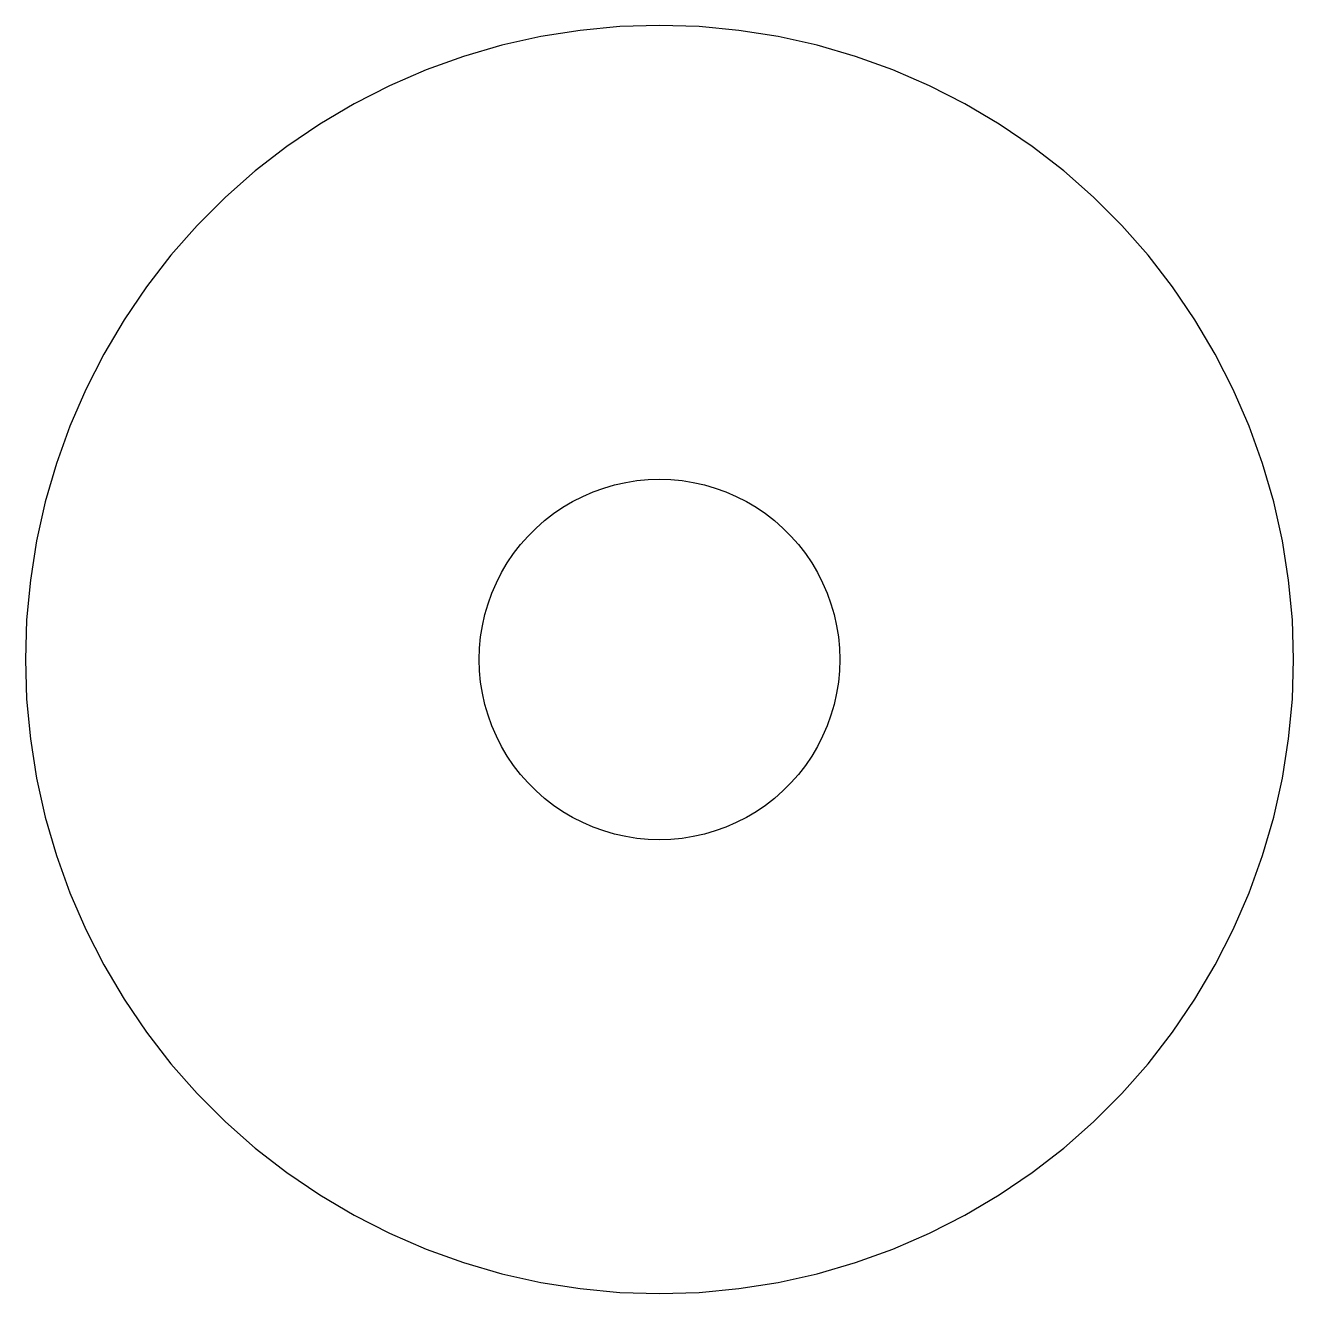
# Model space of a CAD drawing. Header units: metres. Extents: x -34.3 to 34.3, y -34.3 to 34.3.
import ezdxf

# ---------------------------------------------------------------- set-up
doc = ezdxf.new("R2010")
doc.units = ezdxf.units.M

msp = doc.modelspace()

# ---------------------------------------------------------------- linework, layer by layer
for p, q in [((0, 34.29), (-2.15308, 34.2223)), ((2.15308, 34.2223), (0, 34.29)), ((-6.42529, 33.6826), (-8.52757, 33.2127)), ((-4.29767, 34.0196), (-6.42529, 33.6826)), ((-2.15308, 34.2223), (-4.29767, 34.0196)), ((4.29767, 34.0196), (2.15308, 34.2223)), ((6.42529, 33.6826), (4.29767, 34.0196)), ((8.52757, 33.2127), (6.42529, 33.6826)), ((-8.52757, 33.2127), (-10.5962, 32.6117)), ((10.5962, 32.6117), (8.52757, 33.2127)), ((-10.5962, 32.6117), (-12.623, 31.882)), ((12.623, 31.882), (10.5962, 32.6117)), ((-12.623, 31.882), (-14.6, 31.0265)), ((14.6, 31.0265), (12.623, 31.882)), ((-14.6, 31.0265), (-16.5193, 30.0486)), ((16.5193, 30.0486), (14.6, 31.0265)), ((-16.5193, 30.0486), (-18.3735, 28.952)), ((18.3735, 28.952), (16.5193, 30.0486)), ((-18.3735, 28.952), (-20.1552, 27.7412)), ((20.1552, 27.7412), (18.3735, 28.952)), ((-20.1552, 27.7412), (-21.8573, 26.4209)), ((21.8573, 26.4209), (20.1552, 27.7412)), ((-21.8573, 26.4209), (-23.4731, 24.9963)), ((23.4731, 24.9963), (21.8573, 26.4209)), ((-23.4731, 24.9963), (-24.9963, 23.4731)), ((24.9963, 23.4731), (23.4731, 24.9963)), ((-24.9963, 23.4731), (-26.4209, 21.8573)), ((26.4209, 21.8573), (24.9963, 23.4731)), ((-26.4209, 21.8573), (-27.7412, 20.1552)), ((27.7412, 20.1552), (26.4209, 21.8573)), ((-27.7412, 20.1552), (-28.952, 18.3735)), ((28.952, 18.3735), (27.7412, 20.1552)), ((-28.952, 18.3735), (-30.0486, 16.5193)), ((30.0486, 16.5193), (28.952, 18.3735)), ((-30.0486, 16.5193), (-31.0265, 14.6)), ((31.0265, 14.6), (30.0486, 16.5193)), ((-31.0265, 14.6), (-31.882, 12.623)), ((31.882, 12.623), (31.0265, 14.6)), ((-31.882, 12.623), (-32.6117, 10.5962)), ((32.6117, 10.5962), (31.882, 12.623)), ((-32.6117, 10.5962), (-33.2127, 8.52757)), ((33.2127, 8.52757), (32.6117, 10.5962)), ((-1.82697, 9.57729), (-1.22198, 9.67311)), ((-1.22198, 9.67311), (-0.6122, 9.73076)), ((-0.6122, 9.73076), (0, 9.75)), ((0, 9.75), (0.6122, 9.73076)), ((0.6122, 9.73076), (1.22198, 9.67311)), ((1.22198, 9.67311), (1.82697, 9.57729)), ((-4.15134, 8.82205), (-3.5892, 9.06531)), ((-3.5892, 9.06531), (-3.01291, 9.2728)), ((-3.01291, 9.2728), (-2.42471, 9.44368)), ((-2.42471, 9.44368), (-1.82697, 9.57729)), ((1.82697, 9.57729), (2.42471, 9.44368)), ((2.42471, 9.44368), (3.01291, 9.2728)), ((3.01291, 9.2728), (3.5892, 9.06531)), ((3.5892, 9.06531), (4.15134, 8.82205)), ((-33.2127, 8.52757), (-33.6826, 6.42529)), ((-5.7309, 7.88791), (-5.2243, 8.23219)), ((-5.2243, 8.23219), (-4.6971, 8.54398)), ((-4.6971, 8.54398), (-4.15134, 8.82205)), ((4.15134, 8.82205), (4.6971, 8.54398)), ((4.6971, 8.54398), (5.2243, 8.23219)), ((5.2243, 8.23219), (5.7309, 7.88791)), ((33.6826, 6.42529), (33.2127, 8.52757)), ((-6.21487, 7.5125), (-5.7309, 7.88791)), ((5.7309, 7.88791), (6.21487, 7.5125)), ((-7.10744, 6.67433), (-6.67433, 7.10744)), ((-6.67433, 7.10744), (-6.21487, 7.5125)), ((6.21487, 7.5125), (6.67433, 7.10744)), ((6.67433, 7.10744), (7.10744, 6.67433)), ((-33.6826, 6.42529), (-34.0196, 4.29767)), ((-7.88791, 5.7309), (-7.5125, 6.21487)), ((-7.5125, 6.21487), (-7.10744, 6.67433)), ((7.10744, 6.67433), (7.5125, 6.21487)), ((7.5125, 6.21487), (7.88791, 5.7309)), ((34.0196, 4.29767), (33.6826, 6.42529)), ((-8.23219, 5.2243), (-7.88791, 5.7309)), ((7.88791, 5.7309), (8.23219, 5.2243)), ((-8.54398, 4.6971), (-8.23219, 5.2243)), ((8.23219, 5.2243), (8.54398, 4.6971)), ((-34.0196, 4.29767), (-34.2223, 2.15308)), ((-9.06531, 3.5892), (-8.82205, 4.15134)), ((-8.82205, 4.15134), (-8.54398, 4.6971)), ((8.54398, 4.6971), (8.82205, 4.15134)), ((8.82205, 4.15134), (9.06531, 3.5892)), ((34.2223, 2.15308), (34.0196, 4.29767)), ((-9.2728, 3.01291), (-9.06531, 3.5892)), ((9.06531, 3.5892), (9.2728, 3.01291)), ((-9.44368, 2.42471), (-9.2728, 3.01291)), ((9.2728, 3.01291), (9.44368, 2.42471)), ((-34.2223, 2.15308), (-34.29, 0)), ((-9.57729, 1.82697), (-9.44368, 2.42471)), ((9.44368, 2.42471), (9.57729, 1.82697)), ((34.29, 0), (34.2223, 2.15308)), ((-9.67311, 1.22198), (-9.57729, 1.82697)), ((9.57729, 1.82697), (9.67311, 1.22198)), ((-9.73076, 0.6122), (-9.67311, 1.22198)), ((9.67311, 1.22198), (9.73076, 0.6122)), ((-34.29, 0), (-34.2223, -2.15308)), ((-9.75, 0), (-9.73076, 0.6122)), ((-9.73076, -0.6122), (-9.75, 0)), ((9.73076, 0.6122), (9.75, 0)), ((9.75, 0), (9.73076, -0.6122)), ((34.2223, -2.15308), (34.29, 0)), ((-9.67311, -1.22198), (-9.73076, -0.6122)), ((9.73076, -0.6122), (9.67311, -1.22198)), ((-9.57729, -1.82697), (-9.67311, -1.22198)), ((9.67311, -1.22198), (9.57729, -1.82697)), ((-9.44368, -2.42471), (-9.57729, -1.82697)), ((9.57729, -1.82697), (9.44368, -2.42471)), ((-34.2223, -2.15308), (-34.0196, -4.29767)), ((-9.2728, -3.01291), (-9.44368, -2.42471)), ((9.44368, -2.42471), (9.2728, -3.01291)), ((34.0196, -4.29767), (34.2223, -2.15308)), ((-9.06531, -3.5892), (-9.2728, -3.01291)), ((9.2728, -3.01291), (9.06531, -3.5892)), ((-8.82205, -4.15134), (-9.06531, -3.5892)), ((9.06531, -3.5892), (8.82205, -4.15134)), ((-34.0196, -4.29767), (-33.6826, -6.42529)), ((-8.54398, -4.6971), (-8.82205, -4.15134)), ((-8.23219, -5.2243), (-8.54398, -4.6971)), ((8.54398, -4.6971), (8.23219, -5.2243)), ((8.82205, -4.15134), (8.54398, -4.6971)), ((33.6826, -6.42529), (34.0196, -4.29767)), ((-7.88791, -5.7309), (-8.23219, -5.2243)), ((8.23219, -5.2243), (7.88791, -5.7309)), ((-7.5125, -6.21487), (-7.88791, -5.7309)), ((7.88791, -5.7309), (7.5125, -6.21487)), ((-33.6826, -6.42529), (-33.2127, -8.52757)), ((-7.10744, -6.67433), (-7.5125, -6.21487)), ((-6.67433, -7.10744), (-7.10744, -6.67433)), ((7.10744, -6.67433), (6.67433, -7.10744)), ((7.5125, -6.21487), (7.10744, -6.67433)), ((33.2127, -8.52757), (33.6826, -6.42529)), ((-6.21487, -7.5125), (-6.67433, -7.10744)), ((-5.7309, -7.88791), (-6.21487, -7.5125)), ((6.21487, -7.5125), (5.7309, -7.88791)), ((6.67433, -7.10744), (6.21487, -7.5125)), ((-5.2243, -8.23219), (-5.7309, -7.88791)), ((5.7309, -7.88791), (5.2243, -8.23219)), ((-33.2127, -8.52757), (-32.6117, -10.5962)), ((-4.6971, -8.54398), (-5.2243, -8.23219)), ((-4.15134, -8.82205), (-4.6971, -8.54398)), ((-3.5892, -9.06531), (-4.15134, -8.82205)), ((4.15134, -8.82205), (3.5892, -9.06531)), ((4.6971, -8.54398), (4.15134, -8.82205)), ((5.2243, -8.23219), (4.6971, -8.54398)), ((32.6117, -10.5962), (33.2127, -8.52757)), ((-3.01291, -9.2728), (-3.5892, -9.06531)), ((-2.42471, -9.44368), (-3.01291, -9.2728)), ((-1.82697, -9.57729), (-2.42471, -9.44368)), ((-1.22198, -9.67311), (-1.82697, -9.57729)), ((1.82697, -9.57729), (1.22198, -9.67311)), ((2.42471, -9.44368), (1.82697, -9.57729)), ((3.01291, -9.2728), (2.42471, -9.44368)), ((3.5892, -9.06531), (3.01291, -9.2728)), ((-0.6122, -9.73076), (-1.22198, -9.67311)), ((0, -9.75), (-0.6122, -9.73076)), ((0.6122, -9.73076), (0, -9.75)), ((1.22198, -9.67311), (0.6122, -9.73076)), ((-32.6117, -10.5962), (-31.882, -12.623)), ((31.882, -12.623), (32.6117, -10.5962)), ((-31.882, -12.623), (-31.0265, -14.6)), ((31.0265, -14.6), (31.882, -12.623)), ((-31.0265, -14.6), (-30.0486, -16.5193)), ((30.0486, -16.5193), (31.0265, -14.6)), ((-30.0486, -16.5193), (-28.952, -18.3735)), ((28.952, -18.3735), (30.0486, -16.5193)), ((-28.952, -18.3735), (-27.7412, -20.1552)), ((27.7412, -20.1552), (28.952, -18.3735)), ((-27.7412, -20.1552), (-26.4209, -21.8573)), ((26.4209, -21.8573), (27.7412, -20.1552)), ((-26.4209, -21.8573), (-24.9963, -23.4731)), ((24.9963, -23.4731), (26.4209, -21.8573)), ((-24.9963, -23.4731), (-23.4731, -24.9963)), ((23.4731, -24.9963), (24.9963, -23.4731)), ((-23.4731, -24.9963), (-21.8573, -26.4209)), ((21.8573, -26.4209), (23.4731, -24.9963)), ((-21.8573, -26.4209), (-20.1552, -27.7412)), ((20.1552, -27.7412), (21.8573, -26.4209)), ((-20.1552, -27.7412), (-18.3735, -28.952)), ((18.3735, -28.952), (20.1552, -27.7412)), ((-18.3735, -28.952), (-16.5193, -30.0486)), ((16.5193, -30.0486), (18.3735, -28.952)), ((-16.5193, -30.0486), (-14.6, -31.0265)), ((14.6, -31.0265), (16.5193, -30.0486)), ((-14.6, -31.0265), (-12.623, -31.882)), ((12.623, -31.882), (14.6, -31.0265)), ((-12.623, -31.882), (-10.5962, -32.6117)), ((10.5962, -32.6117), (12.623, -31.882)), ((-10.5962, -32.6117), (-8.52757, -33.2127)), ((8.52757, -33.2127), (10.5962, -32.6117)), ((-8.52757, -33.2127), (-6.42529, -33.6826)), ((6.42529, -33.6826), (8.52757, -33.2127)), ((-6.42529, -33.6826), (-4.29767, -34.0196)), ((-4.29767, -34.0196), (-2.15308, -34.2223)), ((-2.15308, -34.2223), (0, -34.29)), ((0, -34.29), (2.15308, -34.2223)), ((2.15308, -34.2223), (4.29767, -34.0196)), ((4.29767, -34.0196), (6.42529, -33.6826))]:
    msp.add_line(p, q)

doc.saveas('drawing.dxf')
